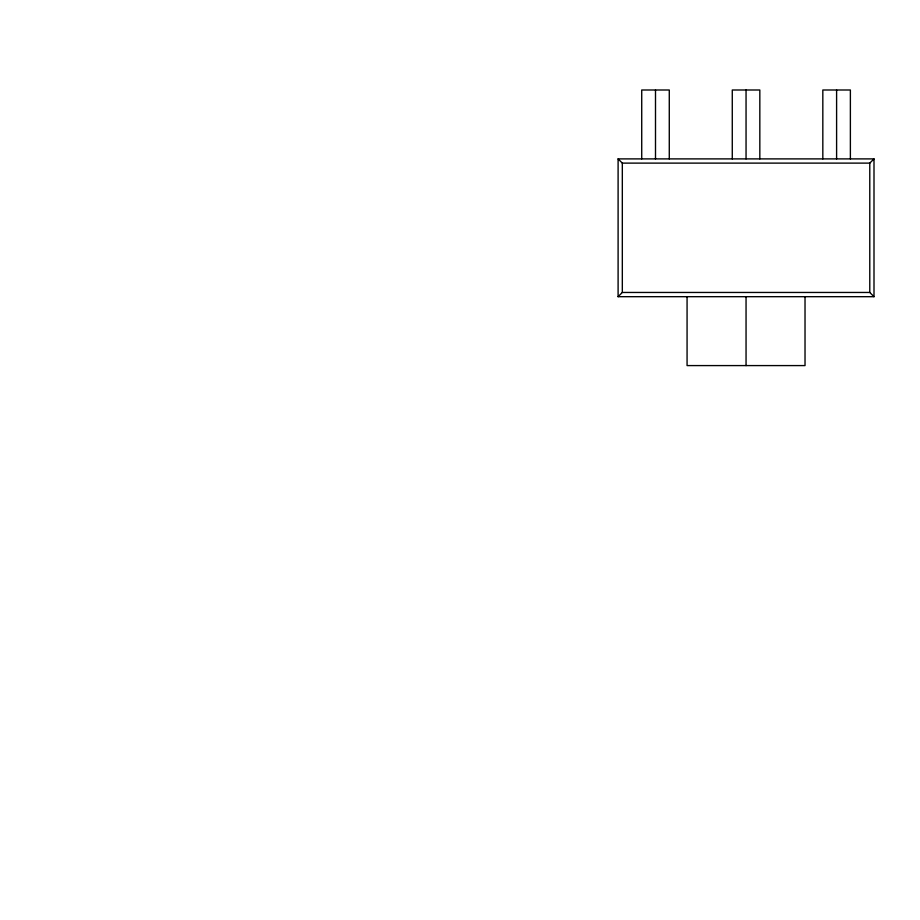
<?xml version="1.0" encoding="UTF-8"?>
<svg xmlns="http://www.w3.org/2000/svg" width="920" height="920" viewBox="0 0 920 920"><rect width="100%" height="100%" fill="white"/><g stroke="black" fill="none" stroke-linecap="round" stroke-linejoin="round"><path stroke-width="1.38" d="M618.102 296.688L622.322 292.457L869.779 292.457L874 296.688L874 158.895L618.102 158.895L618.102 296.688L874 296.688M618.102 158.895L622.322 163.116L869.779 163.116L874 158.895M869.779 163.116L869.779 292.457M850.379 158.895L850.379 89.999L822.825 89.999L822.825 158.895M836.602 89.999L836.602 158.895M805.023 296.688L805.023 365.585L687.067 365.585L687.067 296.688M759.828 158.895L759.828 89.999L732.274 89.999L732.274 158.895M746.051 89.999L746.051 158.895M746.051 296.688L746.051 365.585M669.277 158.895L669.277 89.999L641.723 89.999L641.723 158.895M655.5 89.999L655.5 158.895M622.322 163.116L622.322 292.457"/></g></svg>
